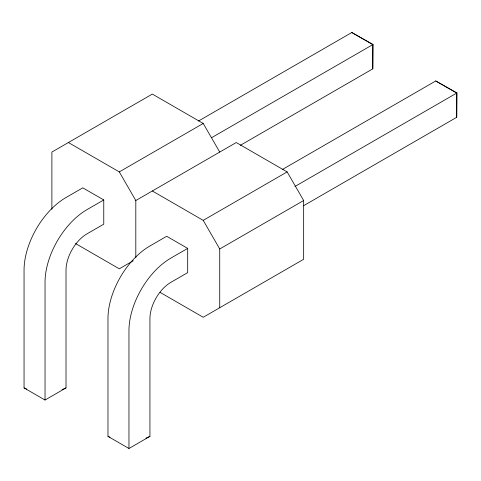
<?xml version="1.0" encoding="UTF-8"?>
<svg xmlns="http://www.w3.org/2000/svg" width="481" height="481" viewBox="0 0 481 481"><rect width="100%" height="100%" fill="white"/><g stroke="black" fill="none" stroke-linecap="round" stroke-linejoin="round"><path stroke-width="0.72" d="M240.296 145.352L372.787 68.855L373.028 44.486L351.809 32.516L198.527 121.008M303.433 205.802L456.709 117.304L456.95 92.941L435.732 80.964L282.449 169.462M68.404 142.532L119.288 171.903L203.216 123.455L219.733 152.068M103.764 199.946L86.995 209.632A59.343 34.259 -60 0 0 45.034 282.311L45.034 400.036L66.011 387.92L66.011 270.196A29.672 17.13 -60 0 1 86.995 233.856L103.764 224.176L103.764 199.946L82.78 187.837L66.011 197.517A59.343 34.259 -60 0 0 24.05 270.196L24.05 387.92L45.034 400.036M211.718 137.62L373.028 44.486M135.81 257.786L135.81 200.523L236.255 142.532L287.139 171.903L303.655 200.523L303.655 259.277L203.216 317.268L160.059 292.352M133.267 260.744L119.288 268.813L75.493 243.524M152.333 190.981L203.216 220.358L287.139 171.903M456.95 92.941L294.991 186.448M187.686 248.4L170.917 258.081A59.343 34.259 -60 0 0 128.956 330.76L128.956 448.484L149.934 436.375L149.934 318.65A29.672 17.13 -60 0 1 170.917 282.311L187.686 272.631L187.686 248.4L166.703 236.285L149.934 245.971A59.343 34.259 -60 0 0 107.972 318.65L107.972 436.375L128.956 448.484M219.733 307.726L219.733 248.972L303.655 200.523M62.037 389.658L66.011 387.92M145.959 438.113L149.934 436.375M24.05 387.92L26.702 389.081M107.972 436.375L109.963 437.241M351.809 32.516L372.787 44.625L372.787 68.855M435.732 80.964L456.709 93.08L456.709 117.304M203.216 123.455L152.333 94.078L51.888 152.068L51.888 209.337M203.216 220.358L219.733 248.972M119.288 171.903L135.81 200.523"/></g></svg>
